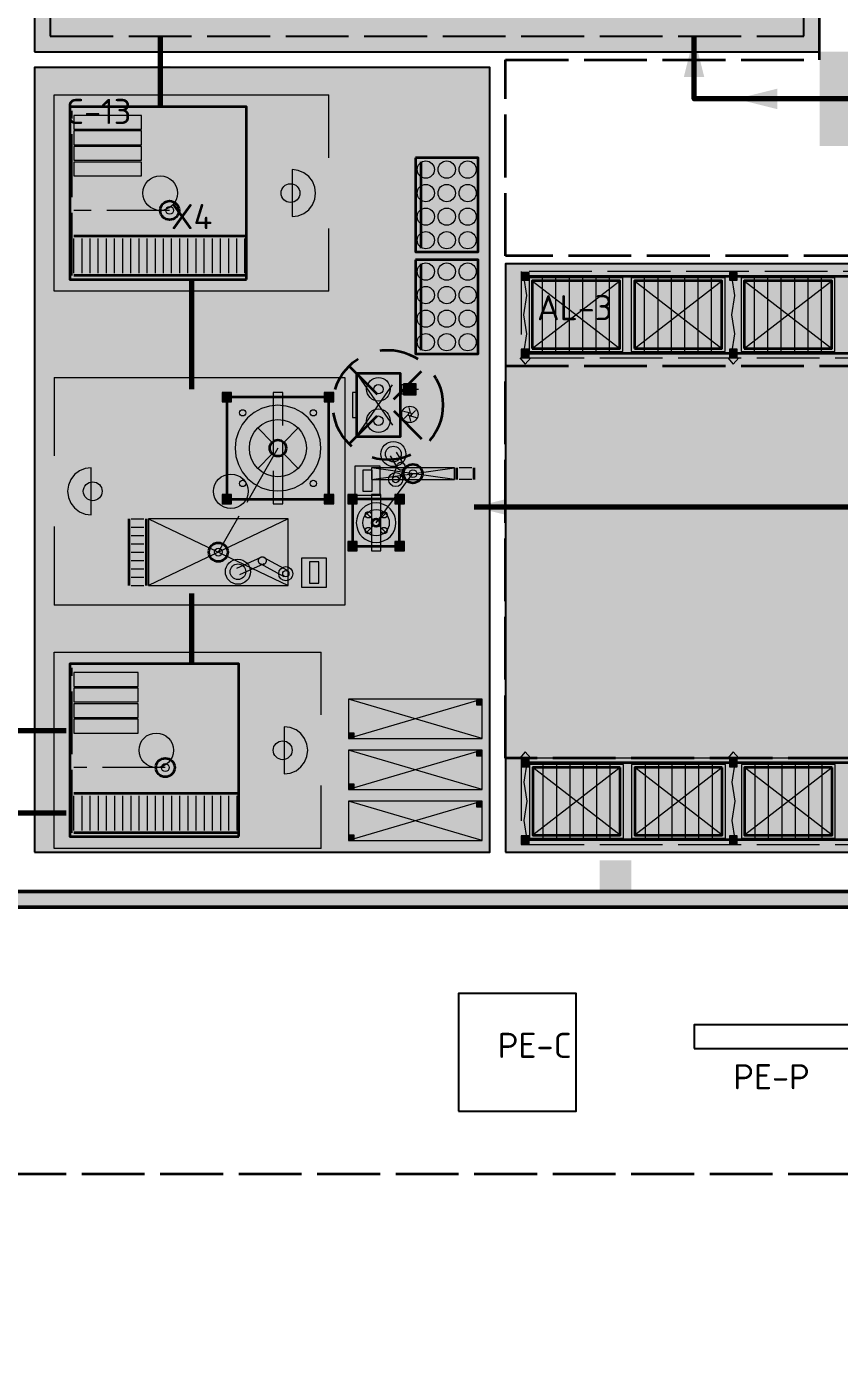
# Model space of a CAD drawing. Header units: millimetres. Extents: x 0 to 1189, y 0 to 841.
# Drawn here: x 357.5 to 409.2, y 450.9 to 536.1 of the extents above; entities that cross this region are included whole.
import ezdxf
from ezdxf.enums import TextEntityAlignment as Align

# ---------------------------------------------------------------- set-up
doc = ezdxf.new("R2010")
doc.units = ezdxf.units.MM
doc.linetypes.add('FLUJO-TRAZOS', pattern=[4, 2.5, -1.5])
doc.linetypes.add('IRAM-E-TRAZOS', pattern=[5, 4, -1])
for name, color, linetype, lineweight, true_color in [('A-AREA-TRABAJO', 30, 'CONTINUOUS', 13, 0xeb963c), ('A-EQUIPO', 30, 'CONTINUOUS', 35, 0xe67800), ('A-PASILLO', 2, 'IRAM-E-TRAZOS', 35, 0xd7a500), ('A-PULMON', 6, 'IRAM-E-TRAZOS', 25, 0xdc00c8), ('A-SENDA', 2, 'CONTINUOUS', 25, 0xd7a500)]:
    doc.layers.add(name, color=color, linetype=linetype, lineweight=lineweight, true_color=true_color)
for name, color, linetype, lineweight in [('A-COLUMNA', 7, 'CONTINUOUS', 50), ('A-EQUIPO-FINO', 8, 'CONTINUOUS', 13), ('A-EQUIPO-OCULTO', 8, 'IRAM-E-TRAZOS', 13), ('A-EQUIPO-RELLENO', 9, 'CONTINUOUS', 13), ('A-EXTERIOR', 8, 'CONTINUOUS', 25), ('A-MURO', 7, 'CONTINUOUS', 50), ('A-OPERARIO', 6, 'CONTINUOUS', 18), ('A-RELLENO', 9, 'CONTINUOUS', 13), ('A-SECTOR', 1, 'CONTINUOUS', 25), ('A-SECTOR-TXT', 1, 'CONTINUOUS', 25), ('A-SEGURIDAD', 1, 'IRAM-E-TRAZOS', 18), ('A-TEXTO', 7, 'CONTINUOUS', 18), ('F-EFL-GAS', 4, 'FLUJO-TRAZOS', 35), ('F-MP', 5, 'CONTINUOUS', 70), ('F-SE', 30, 'CONTINUOUS', 70)]:
    doc.layers.add(name, color=color, linetype=linetype, lineweight=lineweight)
doc.styles.add('ISO3098', font='isocpeur.ttf')

msp = doc.modelspace()

# ---------------------------------------------------------------- hatches: boundary and pattern name
at = {"layer": 'A-COLUMNA', "true_color": 0x000000}
h = msp.add_hatch(color=7, dxfattribs=at)
h.dxf.hatch_style = 1
h.paths.add_polyline_path([(394, 481), (396, 481), (396, 483), (394, 483)])
at = {"layer": 'A-EQUIPO-RELLENO', "true_color": 0xeedec0}
h = msp.add_hatch(color=7, dxfattribs=at)
h.dxf.hatch_style = 1
h.paths.add_polyline_path([(371.5, 520), (371.5, 531), (360.25, 531), (360.25, 520)])
at = {"layer": 'A-EQUIPO-RELLENO', "true_color": 0xecece4}
h = msp.add_hatch(color=7, dxfattribs=at)
h.dxf.hatch_style = 1
h.paths.add_polyline_path([(382.25, 527.75), (382.25, 521.75), (386.25, 521.75), (386.25, 527.75)])
at = {"layer": 'A-EQUIPO-RELLENO', "true_color": 0x96b4d2}
h = msp.add_hatch(color=7, dxfattribs=at)
h.dxf.hatch_style = 1
h.paths.add_polyline_path([(382.917, 526.45), (383.059, 526.469), (383.192, 526.524), (383.306, 526.611), (383.393, 526.725), (383.448, 526.858), (383.467, 527), (383.448, 527.142), (383.393, 527.275), (383.306, 527.389), (383.192, 527.476), (383.059, 527.531), (382.917, 527.55), (382.774, 527.531), (382.642, 527.476), (382.528, 527.389), (382.44, 527.275), (382.385, 527.142), (382.367, 527), (382.385, 526.858), (382.44, 526.725), (382.528, 526.611), (382.642, 526.524), (382.774, 526.469)])
h = msp.add_hatch(color=7, dxfattribs=at)
h.dxf.hatch_style = 1
h.paths.add_polyline_path([(384.25, 526.45), (384.392, 526.469), (384.525, 526.524), (384.639, 526.611), (384.726, 526.725), (384.781, 526.858), (384.8, 527), (384.781, 527.142), (384.726, 527.275), (384.639, 527.389), (384.525, 527.476), (384.392, 527.531), (384.25, 527.55), (384.108, 527.531), (383.975, 527.476), (383.861, 527.389), (383.774, 527.275), (383.719, 527.142), (383.7, 527), (383.719, 526.858), (383.774, 526.725), (383.861, 526.611), (383.975, 526.524), (384.108, 526.469)])
h = msp.add_hatch(color=7, dxfattribs=at)
h.dxf.hatch_style = 1
h.paths.add_polyline_path([(385.583, 526.45), (385.726, 526.469), (385.858, 526.524), (385.972, 526.611), (386.06, 526.725), (386.115, 526.858), (386.133, 527), (386.115, 527.142), (386.06, 527.275), (385.972, 527.389), (385.858, 527.476), (385.726, 527.531), (385.583, 527.55), (385.441, 527.531), (385.308, 527.476), (385.194, 527.389), (385.107, 527.275), (385.052, 527.142), (385.033, 527), (385.052, 526.858), (385.107, 526.725), (385.194, 526.611), (385.308, 526.524), (385.441, 526.469)])
at = {"layer": 'A-EQUIPO-RELLENO', "true_color": 0xfae1f5}
h = msp.add_hatch(color=7, dxfattribs=at)
h.dxf.hatch_style = 1
h.paths.add_polyline_path([(374.4, 524), (374.788, 524.051), (375.15, 524.201), (375.461, 524.439), (375.699, 524.75), (375.849, 525.112), (375.9, 525.5), (375.849, 525.888), (375.699, 526.25), (375.461, 526.561), (375.15, 526.799), (374.788, 526.949), (374.4, 527), (374.4, 524)])
at = {"layer": 'A-EQUIPO-RELLENO', "true_color": 0xffffff}
h = msp.add_hatch(color=7, dxfattribs=at)
h.dxf.hatch_style = 1
h.paths.add_polyline_path([(374.3, 526.1), (374.145, 526.08), (374, 526.02), (373.876, 525.924), (373.78, 525.8), (373.72, 525.655), (373.7, 525.5), (373.72, 525.345), (373.78, 525.2), (373.876, 525.076), (374, 524.98), (374.145, 524.92), (374.3, 524.9), (374.455, 524.92), (374.6, 524.98), (374.724, 525.076), (374.82, 525.2), (374.88, 525.345), (374.9, 525.5), (374.88, 525.655), (374.82, 525.8), (374.724, 525.924), (374.6, 526.02), (374.455, 526.08)])
at = {"layer": 'A-EQUIPO-RELLENO', "true_color": 0x96b4d2}
h = msp.add_hatch(color=7, dxfattribs=at)
h.dxf.hatch_style = 1
h.paths.add_polyline_path([(382.917, 524.95), (383.059, 524.969), (383.192, 525.024), (383.306, 525.111), (383.393, 525.225), (383.448, 525.358), (383.467, 525.5), (383.448, 525.642), (383.393, 525.775), (383.306, 525.889), (383.192, 525.976), (383.059, 526.031), (382.917, 526.05), (382.774, 526.031), (382.642, 525.976), (382.528, 525.889), (382.44, 525.775), (382.385, 525.642), (382.367, 525.5), (382.385, 525.358), (382.44, 525.225), (382.528, 525.111), (382.642, 525.024), (382.774, 524.969)])
h = msp.add_hatch(color=7, dxfattribs=at)
h.dxf.hatch_style = 1
h.paths.add_polyline_path([(384.25, 524.95), (384.392, 524.969), (384.525, 525.024), (384.639, 525.111), (384.726, 525.225), (384.781, 525.358), (384.8, 525.5), (384.781, 525.642), (384.726, 525.775), (384.639, 525.889), (384.525, 525.976), (384.392, 526.031), (384.25, 526.05), (384.108, 526.031), (383.975, 525.976), (383.861, 525.889), (383.774, 525.775), (383.719, 525.642), (383.7, 525.5), (383.719, 525.358), (383.774, 525.225), (383.861, 525.111), (383.975, 525.024), (384.108, 524.969)])
h = msp.add_hatch(color=7, dxfattribs=at)
h.dxf.hatch_style = 1
h.paths.add_polyline_path([(385.583, 524.95), (385.726, 524.969), (385.858, 525.024), (385.972, 525.111), (386.06, 525.225), (386.115, 525.358), (386.133, 525.5), (386.115, 525.642), (386.06, 525.775), (385.972, 525.889), (385.858, 525.976), (385.726, 526.031), (385.583, 526.05), (385.441, 526.031), (385.308, 525.976), (385.194, 525.889), (385.107, 525.775), (385.052, 525.642), (385.033, 525.5), (385.052, 525.358), (385.107, 525.225), (385.194, 525.111), (385.308, 525.024), (385.441, 524.969)])
h = msp.add_hatch(color=7, dxfattribs=at)
h.dxf.hatch_style = 1
h.paths.add_polyline_path([(382.917, 523.45), (383.059, 523.469), (383.192, 523.524), (383.306, 523.611), (383.393, 523.725), (383.448, 523.858), (383.467, 524), (383.448, 524.142), (383.393, 524.275), (383.306, 524.389), (383.192, 524.476), (383.059, 524.531), (382.917, 524.55), (382.774, 524.531), (382.642, 524.476), (382.528, 524.389), (382.44, 524.275), (382.385, 524.142), (382.367, 524), (382.385, 523.858), (382.44, 523.725), (382.528, 523.611), (382.642, 523.524), (382.774, 523.469)])
h = msp.add_hatch(color=7, dxfattribs=at)
h.dxf.hatch_style = 1
h.paths.add_polyline_path([(384.25, 523.45), (384.392, 523.469), (384.525, 523.524), (384.639, 523.611), (384.726, 523.725), (384.781, 523.858), (384.8, 524), (384.781, 524.142), (384.726, 524.275), (384.639, 524.389), (384.525, 524.476), (384.392, 524.531), (384.25, 524.55), (384.108, 524.531), (383.975, 524.476), (383.861, 524.389), (383.774, 524.275), (383.719, 524.142), (383.7, 524), (383.719, 523.858), (383.774, 523.725), (383.861, 523.611), (383.975, 523.524), (384.108, 523.469)])
h = msp.add_hatch(color=7, dxfattribs=at)
h.dxf.hatch_style = 1
h.paths.add_polyline_path([(385.583, 523.45), (385.726, 523.469), (385.858, 523.524), (385.972, 523.611), (386.06, 523.725), (386.115, 523.858), (386.133, 524), (386.115, 524.142), (386.06, 524.275), (385.972, 524.389), (385.858, 524.476), (385.726, 524.531), (385.583, 524.55), (385.441, 524.531), (385.308, 524.476), (385.194, 524.389), (385.107, 524.275), (385.052, 524.142), (385.033, 524), (385.052, 523.858), (385.107, 523.725), (385.194, 523.611), (385.308, 523.524), (385.441, 523.469)])
at = {"layer": 'A-EQUIPO-RELLENO', "true_color": 0xeeeeee}
h = msp.add_hatch(color=7, dxfattribs=at)
h.dxf.hatch_style = 1
h.paths.add_polyline_path([(371.4, 520.25), (371.4, 522.75), (360.5, 522.75), (360.5, 520.25)])
at = {"layer": 'A-EQUIPO-RELLENO', "true_color": 0x96b4d2}
h = msp.add_hatch(color=7, dxfattribs=at)
h.dxf.hatch_style = 1
h.paths.add_polyline_path([(382.917, 521.95), (383.059, 521.969), (383.192, 522.024), (383.306, 522.111), (383.393, 522.225), (383.448, 522.358), (383.467, 522.5), (383.448, 522.642), (383.393, 522.775), (383.306, 522.889), (383.192, 522.976), (383.059, 523.031), (382.917, 523.05), (382.774, 523.031), (382.642, 522.976), (382.528, 522.889), (382.44, 522.775), (382.385, 522.642), (382.367, 522.5), (382.385, 522.358), (382.44, 522.225), (382.528, 522.111), (382.642, 522.024), (382.774, 521.969)])
h = msp.add_hatch(color=7, dxfattribs=at)
h.dxf.hatch_style = 1
h.paths.add_polyline_path([(384.25, 521.95), (384.392, 521.969), (384.525, 522.024), (384.639, 522.111), (384.726, 522.225), (384.781, 522.358), (384.8, 522.5), (384.781, 522.642), (384.726, 522.775), (384.639, 522.889), (384.525, 522.976), (384.392, 523.031), (384.25, 523.05), (384.108, 523.031), (383.975, 522.976), (383.861, 522.889), (383.774, 522.775), (383.719, 522.642), (383.7, 522.5), (383.719, 522.358), (383.774, 522.225), (383.861, 522.111), (383.975, 522.024), (384.108, 521.969)])
h = msp.add_hatch(color=7, dxfattribs=at)
h.dxf.hatch_style = 1
h.paths.add_polyline_path([(385.583, 521.95), (385.726, 521.969), (385.858, 522.024), (385.972, 522.111), (386.06, 522.225), (386.115, 522.358), (386.133, 522.5), (386.115, 522.642), (386.06, 522.775), (385.972, 522.889), (385.858, 522.976), (385.726, 523.031), (385.583, 523.05), (385.441, 523.031), (385.308, 522.976), (385.194, 522.889), (385.107, 522.775), (385.052, 522.642), (385.033, 522.5), (385.052, 522.358), (385.107, 522.225), (385.194, 522.111), (385.308, 522.024), (385.441, 521.969)])
at = {"layer": 'A-EQUIPO-RELLENO', "true_color": 0xecece4}
h = msp.add_hatch(color=7, dxfattribs=at)
h.dxf.hatch_style = 1
h.paths.add_polyline_path([(382.25, 521.25), (382.25, 515.25), (386.25, 515.25), (386.25, 521.25)])
at = {"layer": 'A-EQUIPO-RELLENO', "true_color": 0x96b4d2}
h = msp.add_hatch(color=7, dxfattribs=at)
h.dxf.hatch_style = 1
h.paths.add_polyline_path([(382.917, 519.95), (383.059, 519.969), (383.192, 520.024), (383.306, 520.111), (383.393, 520.225), (383.448, 520.358), (383.467, 520.5), (383.448, 520.642), (383.393, 520.775), (383.306, 520.889), (383.192, 520.976), (383.059, 521.031), (382.917, 521.05), (382.774, 521.031), (382.642, 520.976), (382.528, 520.889), (382.44, 520.775), (382.385, 520.642), (382.367, 520.5), (382.385, 520.358), (382.44, 520.225), (382.528, 520.111), (382.642, 520.024), (382.774, 519.969)])
h = msp.add_hatch(color=7, dxfattribs=at)
h.dxf.hatch_style = 1
h.paths.add_polyline_path([(384.25, 519.95), (384.392, 519.969), (384.525, 520.024), (384.639, 520.111), (384.726, 520.225), (384.781, 520.358), (384.8, 520.5), (384.781, 520.642), (384.726, 520.775), (384.639, 520.889), (384.525, 520.976), (384.392, 521.031), (384.25, 521.05), (384.108, 521.031), (383.975, 520.976), (383.861, 520.889), (383.774, 520.775), (383.719, 520.642), (383.7, 520.5), (383.719, 520.358), (383.774, 520.225), (383.861, 520.111), (383.975, 520.024), (384.108, 519.969)])
h = msp.add_hatch(color=7, dxfattribs=at)
h.dxf.hatch_style = 1
h.paths.add_polyline_path([(385.583, 519.95), (385.726, 519.969), (385.858, 520.024), (385.972, 520.111), (386.06, 520.225), (386.115, 520.358), (386.133, 520.5), (386.115, 520.642), (386.06, 520.775), (385.972, 520.889), (385.858, 520.976), (385.726, 521.031), (385.583, 521.05), (385.441, 521.031), (385.308, 520.976), (385.194, 520.889), (385.107, 520.775), (385.052, 520.642), (385.033, 520.5), (385.052, 520.358), (385.107, 520.225), (385.194, 520.111), (385.308, 520.024), (385.441, 519.969)])
at = {"layer": 'A-EQUIPO-RELLENO', "true_color": 0x969ba0}
h = msp.add_hatch(color=7, dxfattribs=at)
h.dxf.hatch_style = 1
h.paths.add_polyline_path([(389, 519.95), (389.5, 519.95), (389.5, 520.45), (389, 520.45)])
at = {"layer": 'A-EQUIPO-RELLENO', "true_color": 0xeedec0}
h = msp.add_hatch(color=7, dxfattribs=at)
h.dxf.hatch_style = 1
h.paths.add_polyline_path([(389.5, 515.4), (395.475, 515.4), (395.475, 520.1), (389.5, 520.1)])
h = msp.add_hatch(color=7, dxfattribs=at)
h.dxf.hatch_style = 1
h.paths.add_polyline_path([(396, 515.4), (401.975, 515.4), (401.975, 520.1), (396, 520.1)])
at = {"layer": 'A-EQUIPO-RELLENO', "true_color": 0x969ba0}
h = msp.add_hatch(color=7, dxfattribs=at)
h.dxf.hatch_style = 1
h.paths.add_polyline_path([(402.25, 519.95), (402.75, 519.95), (402.75, 520.45), (402.25, 520.45)])
at = {"layer": 'A-EQUIPO-RELLENO', "true_color": 0xeedec0}
h = msp.add_hatch(color=7, dxfattribs=at)
h.dxf.hatch_style = 1
h.paths.add_polyline_path([(403, 515.4), (408.975, 515.4), (408.975, 520.1), (403, 520.1)])
at = {"layer": 'A-EQUIPO-RELLENO', "true_color": 0x96b4d2}
h = msp.add_hatch(color=7, dxfattribs=at)
h.dxf.hatch_style = 1
h.paths.add_polyline_path([(382.917, 518.45), (383.059, 518.469), (383.192, 518.524), (383.306, 518.611), (383.393, 518.725), (383.448, 518.858), (383.467, 519), (383.448, 519.142), (383.393, 519.275), (383.306, 519.389), (383.192, 519.476), (383.059, 519.531), (382.917, 519.55), (382.774, 519.531), (382.642, 519.476), (382.528, 519.389), (382.44, 519.275), (382.385, 519.142), (382.367, 519), (382.385, 518.858), (382.44, 518.725), (382.528, 518.611), (382.642, 518.524), (382.774, 518.469)])
h = msp.add_hatch(color=7, dxfattribs=at)
h.dxf.hatch_style = 1
h.paths.add_polyline_path([(384.25, 518.45), (384.392, 518.469), (384.525, 518.524), (384.639, 518.611), (384.726, 518.725), (384.781, 518.858), (384.8, 519), (384.781, 519.142), (384.726, 519.275), (384.639, 519.389), (384.525, 519.476), (384.392, 519.531), (384.25, 519.55), (384.108, 519.531), (383.975, 519.476), (383.861, 519.389), (383.774, 519.275), (383.719, 519.142), (383.7, 519), (383.719, 518.858), (383.774, 518.725), (383.861, 518.611), (383.975, 518.524), (384.108, 518.469)])
h = msp.add_hatch(color=7, dxfattribs=at)
h.dxf.hatch_style = 1
h.paths.add_polyline_path([(385.583, 518.45), (385.726, 518.469), (385.858, 518.524), (385.972, 518.611), (386.06, 518.725), (386.115, 518.858), (386.133, 519), (386.115, 519.142), (386.06, 519.275), (385.972, 519.389), (385.858, 519.476), (385.726, 519.531), (385.583, 519.55), (385.441, 519.531), (385.308, 519.476), (385.194, 519.389), (385.107, 519.275), (385.052, 519.142), (385.033, 519), (385.052, 518.858), (385.107, 518.725), (385.194, 518.611), (385.308, 518.524), (385.441, 518.469)])
h = msp.add_hatch(color=7, dxfattribs=at)
h.dxf.hatch_style = 1
h.paths.add_polyline_path([(382.917, 516.95), (383.059, 516.969), (383.192, 517.024), (383.306, 517.111), (383.393, 517.225), (383.448, 517.358), (383.467, 517.5), (383.448, 517.642), (383.393, 517.775), (383.306, 517.889), (383.192, 517.976), (383.059, 518.031), (382.917, 518.05), (382.774, 518.031), (382.642, 517.976), (382.528, 517.889), (382.44, 517.775), (382.385, 517.642), (382.367, 517.5), (382.385, 517.358), (382.44, 517.225), (382.528, 517.111), (382.642, 517.024), (382.774, 516.969)])
h = msp.add_hatch(color=7, dxfattribs=at)
h.dxf.hatch_style = 1
h.paths.add_polyline_path([(384.25, 516.95), (384.392, 516.969), (384.525, 517.024), (384.639, 517.111), (384.726, 517.225), (384.781, 517.358), (384.8, 517.5), (384.781, 517.642), (384.726, 517.775), (384.639, 517.889), (384.525, 517.976), (384.392, 518.031), (384.25, 518.05), (384.108, 518.031), (383.975, 517.976), (383.861, 517.889), (383.774, 517.775), (383.719, 517.642), (383.7, 517.5), (383.719, 517.358), (383.774, 517.225), (383.861, 517.111), (383.975, 517.024), (384.108, 516.969)])
h = msp.add_hatch(color=7, dxfattribs=at)
h.dxf.hatch_style = 1
h.paths.add_polyline_path([(385.583, 516.95), (385.726, 516.969), (385.858, 517.024), (385.972, 517.111), (386.06, 517.225), (386.115, 517.358), (386.133, 517.5), (386.115, 517.642), (386.06, 517.775), (385.972, 517.889), (385.858, 517.976), (385.726, 518.031), (385.583, 518.05), (385.441, 518.031), (385.308, 517.976), (385.194, 517.889), (385.107, 517.775), (385.052, 517.642), (385.033, 517.5), (385.052, 517.358), (385.107, 517.225), (385.194, 517.111), (385.308, 517.024), (385.441, 516.969)])
h = msp.add_hatch(color=7, dxfattribs=at)
h.dxf.hatch_style = 1
h.paths.add_polyline_path([(382.917, 515.45), (383.059, 515.469), (383.192, 515.524), (383.306, 515.611), (383.393, 515.725), (383.448, 515.858), (383.467, 516), (383.448, 516.142), (383.393, 516.275), (383.306, 516.389), (383.192, 516.476), (383.059, 516.531), (382.917, 516.55), (382.774, 516.531), (382.642, 516.476), (382.528, 516.389), (382.44, 516.275), (382.385, 516.142), (382.367, 516), (382.385, 515.858), (382.44, 515.725), (382.528, 515.611), (382.642, 515.524), (382.774, 515.469)])
h = msp.add_hatch(color=7, dxfattribs=at)
h.dxf.hatch_style = 1
h.paths.add_polyline_path([(384.25, 515.45), (384.392, 515.469), (384.525, 515.524), (384.639, 515.611), (384.726, 515.725), (384.781, 515.858), (384.8, 516), (384.781, 516.142), (384.726, 516.275), (384.639, 516.389), (384.525, 516.476), (384.392, 516.531), (384.25, 516.55), (384.108, 516.531), (383.975, 516.476), (383.861, 516.389), (383.774, 516.275), (383.719, 516.142), (383.7, 516), (383.719, 515.858), (383.774, 515.725), (383.861, 515.611), (383.975, 515.524), (384.108, 515.469)])
h = msp.add_hatch(color=7, dxfattribs=at)
h.dxf.hatch_style = 1
h.paths.add_polyline_path([(385.583, 515.45), (385.726, 515.469), (385.858, 515.524), (385.972, 515.611), (386.06, 515.725), (386.115, 515.858), (386.133, 516), (386.115, 516.142), (386.06, 516.275), (385.972, 516.389), (385.858, 516.476), (385.726, 516.531), (385.583, 516.55), (385.441, 516.531), (385.308, 516.476), (385.194, 516.389), (385.107, 516.275), (385.052, 516.142), (385.033, 516), (385.052, 515.858), (385.107, 515.725), (385.194, 515.611), (385.308, 515.524), (385.441, 515.469)])
at = {"layer": 'A-EQUIPO-RELLENO', "true_color": 0x969ba0}
h = msp.add_hatch(color=7, dxfattribs=at)
h.dxf.hatch_style = 1
h.paths.add_polyline_path([(389, 515.05), (389.5, 515.05), (389.5, 515.55), (389, 515.55)])
h = msp.add_hatch(color=7, dxfattribs=at)
h.dxf.hatch_style = 1
h.paths.add_polyline_path([(402.25, 515.05), (402.75, 515.05), (402.75, 515.55), (402.25, 515.55)])
at = {"layer": 'A-EQUIPO-RELLENO', "true_color": 0xeeeeee}
h = msp.add_hatch(color=7, dxfattribs=at)
h.dxf.hatch_style = 1
h.paths.add_polyline_path([(378.5, 510), (381.3, 510), (381.3, 514), (378.5, 514)])
at = {"layer": 'A-EQUIPO-RELLENO', "true_color": 0xcdd0d4}
h = msp.add_hatch(color=7, dxfattribs=at)
h.dxf.hatch_style = 1
h.paths.add_polyline_path([(381.5, 512.65), (382.3, 512.65), (382.3, 513.35), (381.5, 513.35)])
at = {"layer": 'A-EQUIPO-RELLENO', "true_color": 0x969ba0}
h = msp.add_hatch(color=7, dxfattribs=at)
h.dxf.hatch_style = 1
h.paths.add_polyline_path([(369.95, 512.8), (369.95, 512.2), (370.55, 512.2), (370.55, 512.8)])
at = {"layer": 'A-EQUIPO-RELLENO', "true_color": 0xfaeec8}
h = msp.add_hatch(color=7, dxfattribs=at)
h.dxf.hatch_style = 1
h.paths.add_polyline_path([(370.25, 512.5), (370.25, 506), (376.75, 506), (376.75, 512.5)])
at = {"layer": 'A-EQUIPO-RELLENO', "true_color": 0x969ba0}
h = msp.add_hatch(color=7, dxfattribs=at)
h.dxf.hatch_style = 1
h.paths.add_polyline_path([(376.45, 512.8), (376.45, 512.2), (377.05, 512.2), (377.05, 512.8)])
at = {"layer": 'A-EQUIPO-RELLENO', "true_color": 0xf0c83c}
h = msp.add_hatch(color=7, dxfattribs=at)
h.dxf.hatch_style = 1
h.paths.add_polyline_path([(378.25, 511.2), (378.5, 511.2), (378.5, 512.8), (378.25, 512.8)])
at = {"layer": 'A-EQUIPO-RELLENO', "true_color": 0xfae1f5}
h = msp.add_hatch(color=7, dxfattribs=at)
h.dxf.hatch_style = 1
h.paths.add_polyline_path([(361.6, 508), (361.212, 507.949), (360.85, 507.799), (360.539, 507.561), (360.301, 507.25), (360.151, 506.888), (360.1, 506.5), (360.151, 506.112), (360.301, 505.75), (360.539, 505.439), (360.85, 505.201), (361.212, 505.051), (361.6, 505), (361.6, 508)])
at = {"layer": 'A-EQUIPO-RELLENO', "true_color": 0xcdd0d4}
h = msp.add_hatch(color=7, dxfattribs=at)
h.dxf.hatch_style = 1
h.paths.add_polyline_path([(380, 506.25), (380, 508.1), (378.4, 508.1), (378.4, 506.25)])
at = {"layer": 'A-EQUIPO-RELLENO', "true_color": 0xeeeeee}
h = msp.add_hatch(color=7, dxfattribs=at)
h.dxf.hatch_style = 1
h.paths.add_polyline_path([(384.75, 507.25), (384.75, 508), (379.45, 508), (379.45, 507.25)])
h = msp.add_hatch(color=7, dxfattribs=at)
h.dxf.hatch_style = 1
h.paths.add_polyline_path([(386, 507.25), (386, 508), (384.9, 508), (384.9, 507.25)])
at = {"layer": 'A-EQUIPO-RELLENO', "true_color": 0xffffff}
h = msp.add_hatch(color=7, dxfattribs=at)
h.dxf.hatch_style = 1
h.paths.add_polyline_path([(361.7, 505.9), (361.855, 505.92), (362, 505.98), (362.124, 506.076), (362.22, 506.2), (362.28, 506.345), (362.3, 506.5), (362.28, 506.655), (362.22, 506.8), (362.124, 506.924), (362, 507.02), (361.855, 507.08), (361.7, 507.1), (361.545, 507.08), (361.4, 507.02), (361.276, 506.924), (361.18, 506.8), (361.12, 506.655), (361.1, 506.5), (361.12, 506.345), (361.18, 506.2), (361.276, 506.076), (361.4, 505.98), (361.545, 505.92)])
at = {"layer": 'A-EQUIPO-RELLENO', "true_color": 0x969ba0}
h = msp.add_hatch(color=7, dxfattribs=at)
h.dxf.hatch_style = 1
h.paths.add_polyline_path([(369.95, 506.3), (369.95, 505.7), (370.55, 505.7), (370.55, 506.3)])
h = msp.add_hatch(color=7, dxfattribs=at)
h.dxf.hatch_style = 1
h.paths.add_polyline_path([(376.45, 506.3), (376.45, 505.7), (377.05, 505.7), (377.05, 506.3)])
h = msp.add_hatch(color=7, dxfattribs=at)
h.dxf.hatch_style = 1
h.paths.add_polyline_path([(378.55, 505.7), (378.55, 506.3), (377.95, 506.3), (377.95, 505.7)])
h = msp.add_hatch(color=7, dxfattribs=at)
h.dxf.hatch_style = 1
h.paths.add_polyline_path([(381.55, 505.7), (381.55, 506.3), (380.95, 506.3), (380.95, 505.7)])
at = {"layer": 'A-EQUIPO-RELLENO', "true_color": 0xfaeec8}
h = msp.add_hatch(color=7, dxfattribs=at)
h.dxf.hatch_style = 1
h.paths.add_polyline_path([(381.25, 503), (381.25, 506), (378.25, 506), (378.25, 503)])
at = {"layer": 'A-EQUIPO-RELLENO', "true_color": 0xeeeeee}
h = msp.add_hatch(color=7, dxfattribs=at)
h.dxf.hatch_style = 1
h.paths.add_polyline_path([(364, 504.75), (364, 500.5), (365.1, 500.5), (365.1, 504.75)])
h = msp.add_hatch(color=7, dxfattribs=at)
h.dxf.hatch_style = 1
h.paths.add_polyline_path([(365.25, 504.75), (365.25, 500.5), (374.15, 500.5), (374.15, 504.75)])
at = {"layer": 'A-EQUIPO-RELLENO', "true_color": 0x969ba0}
h = msp.add_hatch(color=7, dxfattribs=at)
h.dxf.hatch_style = 1
h.paths.add_polyline_path([(378.55, 502.7), (378.55, 503.3), (377.95, 503.3), (377.95, 502.7)])
h = msp.add_hatch(color=7, dxfattribs=at)
h.dxf.hatch_style = 1
h.paths.add_polyline_path([(381.55, 502.7), (381.55, 503.3), (380.95, 503.3), (380.95, 502.7)])
at = {"layer": 'A-EQUIPO-RELLENO', "true_color": 0xcdd0d4}
h = msp.add_hatch(color=7, dxfattribs=at)
h.dxf.hatch_style = 1
h.paths.add_polyline_path([(375, 502.25), (375, 500.4), (376.6, 500.4), (376.6, 502.25)])
at = {"layer": 'A-EQUIPO-RELLENO', "true_color": 0xeedec0}
h = msp.add_hatch(color=7, dxfattribs=at)
h.dxf.hatch_style = 1
h.paths.add_polyline_path([(371, 484.5), (371, 495.5), (360.25, 495.5), (360.25, 484.5)])
at = {"layer": 'A-EQUIPO-RELLENO', "true_color": 0xeeeeee}
h = msp.add_hatch(color=7, dxfattribs=at)
h.dxf.hatch_style = 1
h.paths.add_polyline_path([(386.5, 493.25), (378, 493.25), (378, 490.75), (386.5, 490.75)])
at = {"layer": 'A-EQUIPO-RELLENO', "true_color": 0x969ba0}
h = msp.add_hatch(color=7, dxfattribs=at)
h.dxf.hatch_style = 1
h.paths.add_polyline_path([(386.45, 493.2), (386.15, 493.2), (386.15, 492.9), (386.45, 492.9)])
at = {"layer": 'A-EQUIPO-RELLENO', "true_color": 0xfae1f5}
h = msp.add_hatch(color=7, dxfattribs=at)
h.dxf.hatch_style = 1
h.paths.add_polyline_path([(373.9, 488.5), (374.288, 488.551), (374.65, 488.701), (374.961, 488.939), (375.199, 489.25), (375.349, 489.612), (375.4, 490), (375.349, 490.388), (375.199, 490.75), (374.961, 491.061), (374.65, 491.299), (374.288, 491.449), (373.9, 491.5), (373.9, 488.5)])
at = {"layer": 'A-EQUIPO-RELLENO', "true_color": 0x969ba0}
h = msp.add_hatch(color=7, dxfattribs=at)
h.dxf.hatch_style = 1
h.paths.add_polyline_path([(378.35, 491.1), (378.05, 491.1), (378.05, 490.8), (378.35, 490.8)])
at = {"layer": 'A-EQUIPO-RELLENO', "true_color": 0xffffff}
h = msp.add_hatch(color=7, dxfattribs=at)
h.dxf.hatch_style = 1
h.paths.add_polyline_path([(373.8, 490.6), (373.645, 490.58), (373.5, 490.52), (373.376, 490.424), (373.28, 490.3), (373.22, 490.155), (373.2, 490), (373.22, 489.845), (373.28, 489.7), (373.376, 489.576), (373.5, 489.48), (373.645, 489.42), (373.8, 489.4), (373.955, 489.42), (374.1, 489.48), (374.224, 489.576), (374.32, 489.7), (374.38, 489.845), (374.4, 490), (374.38, 490.155), (374.32, 490.3), (374.224, 490.424), (374.1, 490.52), (373.955, 490.58)])
at = {"layer": 'A-EQUIPO-RELLENO', "true_color": 0xeeeeee}
h = msp.add_hatch(color=7, dxfattribs=at)
h.dxf.hatch_style = 1
h.paths.add_polyline_path([(386.5, 490), (378, 490), (378, 487.5), (386.5, 487.5)])
at = {"layer": 'A-EQUIPO-RELLENO', "true_color": 0x969ba0}
h = msp.add_hatch(color=7, dxfattribs=at)
h.dxf.hatch_style = 1
h.paths.add_polyline_path([(386.45, 489.95), (386.15, 489.95), (386.15, 489.65), (386.45, 489.65)])
h = msp.add_hatch(color=7, dxfattribs=at)
h.dxf.hatch_style = 1
h.paths.add_polyline_path([(389.5, 489.45), (389, 489.45), (389, 488.95), (389.5, 488.95)])
h = msp.add_hatch(color=7, dxfattribs=at)
h.dxf.hatch_style = 1
h.paths.add_polyline_path([(402.75, 489.45), (402.25, 489.45), (402.25, 488.95), (402.75, 488.95)])
at = {"layer": 'A-EQUIPO-RELLENO', "true_color": 0xeedec0}
h = msp.add_hatch(color=7, dxfattribs=at)
h.dxf.hatch_style = 1
h.paths.add_polyline_path([(395.5, 489.1), (389.525, 489.1), (389.525, 484.4), (395.5, 484.4)])
h = msp.add_hatch(color=7, dxfattribs=at)
h.dxf.hatch_style = 1
h.paths.add_polyline_path([(402, 489.1), (396.025, 489.1), (396.025, 484.4), (402, 484.4)])
h = msp.add_hatch(color=7, dxfattribs=at)
h.dxf.hatch_style = 1
h.paths.add_polyline_path([(409, 489.1), (403.025, 489.1), (403.025, 484.4), (409, 484.4)])
at = {"layer": 'A-EQUIPO-RELLENO', "true_color": 0x969ba0}
h = msp.add_hatch(color=7, dxfattribs=at)
h.dxf.hatch_style = 1
h.paths.add_polyline_path([(378.35, 487.85), (378.05, 487.85), (378.05, 487.55), (378.35, 487.55)])
at = {"layer": 'A-EQUIPO-RELLENO', "true_color": 0xeeeeee}
h = msp.add_hatch(color=7, dxfattribs=at)
h.dxf.hatch_style = 1
h.paths.add_polyline_path([(370.9, 484.75), (370.9, 487.25), (360.5, 487.25), (360.5, 484.75)])
h = msp.add_hatch(color=7, dxfattribs=at)
h.dxf.hatch_style = 1
h.paths.add_polyline_path([(386.5, 486.75), (378, 486.75), (378, 484.25), (386.5, 484.25)])
at = {"layer": 'A-EQUIPO-RELLENO', "true_color": 0x969ba0}
h = msp.add_hatch(color=7, dxfattribs=at)
h.dxf.hatch_style = 1
h.paths.add_polyline_path([(386.45, 486.7), (386.15, 486.7), (386.15, 486.4), (386.45, 486.4)])
h = msp.add_hatch(color=7, dxfattribs=at)
h.dxf.hatch_style = 1
h.paths.add_polyline_path([(378.35, 484.6), (378.05, 484.6), (378.05, 484.3), (378.35, 484.3)])
h = msp.add_hatch(color=7, dxfattribs=at)
h.dxf.hatch_style = 1
h.paths.add_polyline_path([(389.5, 484.55), (389, 484.55), (389, 484.05), (389.5, 484.05)])
h = msp.add_hatch(color=7, dxfattribs=at)
h.dxf.hatch_style = 1
h.paths.add_polyline_path([(402.75, 484.55), (402.25, 484.55), (402.25, 484.05), (402.75, 484.05)])
at = {"layer": 'A-MURO', "true_color": 0x464646}
h = msp.add_hatch(color=7, dxfattribs=at)
h.dxf.hatch_style = 1
h.paths.add_polyline_path([(313, 481), (485.75, 481), (485.75, 480), (313, 480)])
at = {"layer": 'A-RELLENO', "true_color": 0xd7eed2}
h = msp.add_hatch(color=7, dxfattribs=at)
h.dxf.hatch_style = 1
h.paths.add_polyline_path([(358, 534.5), (408, 534.5), (408, 569), (358, 569)])
h = msp.add_hatch(color=7, dxfattribs=at)
h.dxf.hatch_style = 1
h.paths.add_polyline_path([(358, 483.5), (387, 483.5), (387, 533.5), (358, 533.5)])
at = {"layer": 'A-RELLENO', "true_color": 0xc8e8c8}
h = msp.add_hatch(color=7, dxfattribs=at)
h.dxf.hatch_style = 1
h.paths.add_polyline_path([(388, 483.5), (485, 483.5), (485, 521), (388, 521)])
at = {"layer": 'A-SENDA', "true_color": 0xd7a500}
h = msp.add_hatch(color=7, dxfattribs=at)
h.dxf.hatch_style = 1
h.paths.add_polyline_path([(408, 528.5), (410, 528.5), (410, 534.5), (408, 534.5)])
h = msp.add_hatch(color=7, dxfattribs=at)
h.dxf.hatch_style = 1
h.paths.add_polyline_path([(365, 514), (367, 514), (367, 520), (365, 520)])
h = msp.add_hatch(color=7, dxfattribs=at)
h.dxf.hatch_style = 1
h.paths.add_polyline_path([(369, 514), (371, 514), (371, 520), (369, 520)])
at = {"layer": 'F-MP', "true_color": 0x0046c8}
h = msp.add_hatch(color=7, dxfattribs=at)
h.dxf.hatch_style = 1
h.paths.add_polyline_path([(386, 505.5), (388.6, 504.85), (388.6, 506.15)])
h = msp.add_hatch(color=7, dxfattribs=at)
h.dxf.hatch_style = 1
h.paths.add_polyline_path([(402.2, 505.5), (404.8, 504.85), (404.8, 506.15)])
at = {"layer": 'F-SE', "true_color": 0xeb7800}
h = msp.add_hatch(color=7, dxfattribs=at)
h.dxf.hatch_style = 1
h.paths.add_polyline_path([(400, 535.5), (399.35, 532.9), (400.65, 532.9)])
h = msp.add_hatch(color=7, dxfattribs=at)
h.dxf.hatch_style = 1
h.paths.add_polyline_path([(366, 531), (366.65, 533.6), (365.35, 533.6)])
h = msp.add_hatch(color=7, dxfattribs=at)
h.dxf.hatch_style = 1
h.paths.add_polyline_path([(402.7, 531.5), (405.3, 530.85), (405.3, 532.15)])
h = msp.add_hatch(color=7, dxfattribs=at)
h.dxf.hatch_style = 1
h.paths.add_polyline_path([(368, 513), (368.65, 515.6), (367.35, 515.6)])
h = msp.add_hatch(color=7, dxfattribs=at)
h.dxf.hatch_style = 1
h.paths.add_polyline_path([(368, 495.5), (368.65, 498.1), (367.35, 498.1)])

# ---------------------------------------------------------------- linework, layer by layer
at = {"layer": 'A-AREA-TRABAJO'}
for p, q in [((376.75, 527.75), (376.75, 531.75)), ((376.75, 519.25), (376.75, 523.25)), ((359.25, 513.75), (359.25, 508.75)), ((359.25, 504.25), (359.25, 499.25)), ((376.25, 492.25), (376.25, 496.25)), ((376.25, 483.75), (376.25, 487.75))]:
    msp.add_line(p, q, dxfattribs=at)
for points in [[(376.75, 519.25), (359.25, 519.25), (359.25, 531.75), (376.75, 531.75)], [(359.25, 513.75), (377.75, 513.75), (377.75, 499.25), (359.25, 499.25)], [(376.25, 483.75), (359.25, 483.75), (359.25, 496.25), (376.25, 496.25)]]:
    msp.add_lwpolyline(points, dxfattribs=at)
at = {"layer": 'A-EQUIPO'}
for p, q in [((382.6, 527.5), (382.6, 522)), ((371.4, 522.75), (360.5, 522.75)), ((382.6, 521), (382.6, 515.5)), ((371.4, 520.25), (360.5, 520.25)), ((389, 520.2), (483.5, 520.2)), ((389, 515.3), (483.5, 515.3)), ((384.9, 507.25), (384.9, 508)), ((386, 507.25), (386, 508)), ((364, 504.75), (364, 500.5)), ((365.1, 504.75), (365.1, 500.5)), ((483.5, 489.2), (389, 489.2)), ((370.9, 487.25), (360.5, 487.25)), ((370.9, 484.75), (360.5, 484.75)), ((483.5, 484.3), (389, 484.3))]:
    msp.add_line(p, q, dxfattribs=at)
for points in [[(371.5, 520), (371.5, 531), (360.25, 531), (360.25, 520)], [(382.25, 527.75), (382.25, 521.75), (386.25, 521.75), (386.25, 527.75)], [(382.25, 521.25), (382.25, 515.25), (386.25, 515.25), (386.25, 521.25)], [(389.7, 515.6), (395.275, 515.6), (395.275, 519.9), (389.7, 519.9)], [(396.2, 515.6), (401.775, 515.6), (401.775, 519.9), (396.2, 519.9)], [(403.2, 515.6), (408.775, 515.6), (408.775, 519.9), (403.2, 519.9)], [(378.5, 510), (381.3, 510), (381.3, 514), (378.5, 514)], [(370.25, 512.5), (370.25, 506), (376.75, 506), (376.75, 512.5)], [(381.25, 503), (381.25, 506), (378.25, 506), (378.25, 503)], [(371, 484.5), (371, 495.5), (360.25, 495.5), (360.25, 484.5)], [(395.3, 488.9), (389.725, 488.9), (389.725, 484.6), (395.3, 484.6)], [(401.8, 488.9), (396.225, 488.9), (396.225, 484.6), (401.8, 484.6)], [(408.8, 488.9), (403.225, 488.9), (403.225, 484.6), (408.8, 484.6)]]:
    msp.add_lwpolyline(points, close=True, dxfattribs=at)
for centre, radius in [((366.6, 524.4), 0.6), ((373.5, 509.25), 0.52), ((382.1, 507.625), 0.6), ((379.75, 504.5), 0.24), ((369.7, 502.625), 0.6), ((366.325, 488.9), 0.6)]:
    msp.add_circle(centre, radius, dxfattribs=at)
at = {"layer": 'A-EQUIPO-FINO'}
for p, q in [((360.5, 520.4), (360.5, 522.6)), ((361.019, 520.4), (361.019, 522.6)), ((361.538, 520.4), (361.538, 522.6)), ((362.057, 520.4), (362.057, 522.6)), ((362.576, 520.4), (362.576, 522.6)), ((363.095, 520.4), (363.095, 522.6)), ((363.614, 520.4), (363.614, 522.6)), ((364.133, 520.4), (364.133, 522.6)), ((364.652, 520.4), (364.652, 522.6)), ((365.171, 520.4), (365.171, 522.6)), ((365.69, 520.4), (365.69, 522.6)), ((366.21, 520.4), (366.21, 522.6)), ((366.729, 520.4), (366.729, 522.6)), ((367.248, 520.4), (367.248, 522.6)), ((367.767, 520.4), (367.767, 522.6)), ((368.286, 520.4), (368.286, 522.6)), ((368.805, 520.4), (368.805, 522.6)), ((369.324, 520.4), (369.324, 522.6)), ((369.843, 520.4), (369.843, 522.6)), ((370.362, 520.4), (370.362, 522.6)), ((370.881, 520.4), (370.881, 522.6)), ((371.4, 520.4), (371.4, 522.6)), ((389.7, 515.6), (395.275, 519.9)), ((389.7, 519.9), (395.275, 515.6)), ((390.354, 515.4), (390.354, 520.1)), ((391.207, 515.4), (391.207, 520.1)), ((392.061, 515.4), (392.061, 520.1)), ((392.914, 515.4), (392.914, 520.1)), ((393.768, 515.4), (393.768, 520.1)), ((394.621, 515.4), (394.621, 520.1)), ((396.2, 515.6), (401.775, 519.9)), ((396.2, 519.9), (401.775, 515.6)), ((396.854, 515.4), (396.854, 520.1)), ((397.707, 515.4), (397.707, 520.1)), ((398.561, 515.4), (398.561, 520.1)), ((399.414, 515.4), (399.414, 520.1)), ((400.268, 515.4), (400.268, 520.1)), ((401.121, 515.4), (401.121, 520.1)), ((403.2, 515.6), (408.775, 519.9)), ((403.2, 519.9), (408.775, 515.6)), ((403.854, 515.4), (403.854, 520.1)), ((404.707, 515.4), (404.707, 520.1)), ((405.561, 515.4), (405.561, 520.1)), ((406.414, 515.4), (406.414, 520.1)), ((407.268, 515.4), (407.268, 520.1)), ((408.121, 515.4), (408.121, 520.1)), ((381.676, 513.21), (382.236, 513.21)), ((381.676, 513), (382.236, 513)), ((382.3, 513), (382.444, 513)), ((381.676, 512.79), (382.236, 512.79)), ((373.132, 509.618), (372.213, 510.537)), ((373.868, 509.618), (374.787, 510.537)), ((373.132, 508.882), (372.213, 507.963)), ((373.868, 508.882), (374.787, 507.963)), ((384.75, 507.25), (379.45, 508)), ((379.45, 507.25), (384.75, 508)), ((385.85, 508), (385.05, 508)), ((385.85, 507.25), (385.05, 507.25)), ((364.15, 504.75), (364.95, 504.75)), ((365.25, 504.75), (374.15, 500.5)), ((374.15, 504.75), (365.25, 500.5)), ((379.58, 504.67), (379.156, 505.094)), ((379.92, 504.67), (380.344, 505.094)), ((364.15, 504.219), (364.95, 504.219)), ((364.15, 503.688), (364.95, 503.688)), ((379.58, 504.33), (379.156, 503.906)), ((379.92, 504.33), (380.344, 503.906)), ((364.15, 503.156), (364.95, 503.156)), ((364.15, 502.625), (364.95, 502.625)), ((364.15, 502.094), (364.95, 502.094)), ((364.15, 501.562), (364.95, 501.562)), ((364.15, 501.031), (364.95, 501.031)), ((364.15, 500.5), (364.95, 500.5)), ((386.5, 493.25), (378, 490.75)), ((386.5, 490.75), (378, 493.25)), ((386.5, 490), (378, 487.5)), ((386.5, 487.5), (378, 490)), ((395.3, 488.9), (389.725, 484.6)), ((395.3, 484.6), (389.725, 488.9)), ((390.379, 489.1), (390.379, 484.4)), ((391.232, 489.1), (391.232, 484.4)), ((392.086, 489.1), (392.086, 484.4)), ((392.939, 489.1), (392.939, 484.4)), ((393.793, 489.1), (393.793, 484.4)), ((394.646, 489.1), (394.646, 484.4)), ((401.8, 488.9), (396.225, 484.6)), ((401.8, 484.6), (396.225, 488.9)), ((396.879, 489.1), (396.879, 484.4)), ((397.732, 489.1), (397.732, 484.4)), ((398.586, 489.1), (398.586, 484.4)), ((399.439, 489.1), (399.439, 484.4)), ((400.293, 489.1), (400.293, 484.4)), ((401.146, 489.1), (401.146, 484.4)), ((408.8, 488.9), (403.225, 484.6)), ((408.8, 484.6), (403.225, 488.9)), ((403.879, 489.1), (403.879, 484.4)), ((404.732, 489.1), (404.732, 484.4)), ((405.586, 489.1), (405.586, 484.4)), ((406.439, 489.1), (406.439, 484.4)), ((407.293, 489.1), (407.293, 484.4)), ((408.146, 489.1), (408.146, 484.4)), ((360.5, 484.9), (360.5, 487.1)), ((361.02, 484.9), (361.02, 487.1)), ((361.54, 484.9), (361.54, 487.1)), ((362.06, 484.9), (362.06, 487.1)), ((362.58, 484.9), (362.58, 487.1)), ((363.1, 484.9), (363.1, 487.1)), ((363.62, 484.9), (363.62, 487.1)), ((364.14, 484.9), (364.14, 487.1)), ((364.66, 484.9), (364.66, 487.1)), ((365.18, 484.9), (365.18, 487.1)), ((365.7, 484.9), (365.7, 487.1)), ((366.22, 484.9), (366.22, 487.1)), ((366.74, 484.9), (366.74, 487.1)), ((367.26, 484.9), (367.26, 487.1)), ((367.78, 484.9), (367.78, 487.1)), ((368.3, 484.9), (368.3, 487.1)), ((368.82, 484.9), (368.82, 487.1)), ((369.34, 484.9), (369.34, 487.1)), ((369.86, 484.9), (369.86, 487.1)), ((370.38, 484.9), (370.38, 487.1)), ((370.9, 484.9), (370.9, 487.1)), ((386.5, 486.75), (378, 484.25)), ((386.5, 484.25), (378, 486.75))]:
    msp.add_line(p, q, dxfattribs=at)
for points in [[(364.8, 529.57), (364.8, 530.45), (360.5, 530.45), (360.5, 529.57)], [(364.8, 528.58), (364.8, 529.46), (360.5, 529.46), (360.5, 528.58)], [(364.8, 527.59), (364.8, 528.47), (360.5, 528.47), (360.5, 527.59)], [(364.8, 526.6), (364.8, 527.48), (360.5, 527.48), (360.5, 526.6)], [(389, 519.95), (389.5, 519.95), (389.5, 520.45), (389, 520.45)], [(389.5, 515.4), (395.475, 515.4), (395.475, 520.1), (389.5, 520.1)], [(396, 515.4), (401.975, 515.4), (401.975, 520.1), (396, 520.1)], [(402.25, 519.95), (402.75, 519.95), (402.75, 520.45), (402.25, 520.45)], [(403, 515.4), (408.975, 515.4), (408.975, 520.1), (403, 520.1)], [(389, 515.05), (389.5, 515.05), (389.5, 515.55), (389, 515.55)], [(402.25, 515.05), (402.75, 515.05), (402.75, 515.55), (402.25, 515.55)], [(381.356, 512.72), (381.5, 512.72), (381.5, 513.28), (381.356, 513.28)], [(381.5, 512.65), (382.3, 512.65), (382.3, 513.35), (381.5, 513.35)], [(381.86, 512.86), (382.06, 512.86), (382.06, 513.14), (381.86, 513.14)], [(369.95, 512.8), (369.95, 512.2), (370.55, 512.2), (370.55, 512.8)], [(376.45, 512.8), (376.45, 512.2), (377.05, 512.2), (377.05, 512.8)], [(380, 506.25), (380, 508.1), (378.4, 508.1), (378.4, 506.25)], [(384.75, 507.25), (384.75, 508), (379.45, 508), (379.45, 507.25)], [(379.5, 506.5), (379.5, 507.85), (378.9, 507.85), (378.9, 506.5)], [(369.95, 506.3), (369.95, 505.7), (370.55, 505.7), (370.55, 506.3)], [(376.45, 506.3), (376.45, 505.7), (377.05, 505.7), (377.05, 506.3)], [(378.55, 505.7), (378.55, 506.3), (377.95, 506.3), (377.95, 505.7)], [(381.55, 505.7), (381.55, 506.3), (380.95, 506.3), (380.95, 505.7)], [(365.25, 504.75), (365.25, 500.5), (374.15, 500.5), (374.15, 504.75)], [(378.55, 502.7), (378.55, 503.3), (377.95, 503.3), (377.95, 502.7)], [(381.55, 502.7), (381.55, 503.3), (380.95, 503.3), (380.95, 502.7)], [(375, 502.25), (375, 500.4), (376.6, 500.4), (376.6, 502.25)], [(375.5, 502), (375.5, 500.65), (376.1, 500.65), (376.1, 502)], [(364.6, 494.07), (364.6, 494.95), (360.5, 494.95), (360.5, 494.07)], [(364.6, 493.08), (364.6, 493.96), (360.5, 493.96), (360.5, 493.08)], [(364.6, 492.09), (364.6, 492.97), (360.5, 492.97), (360.5, 492.09)], [(386.5, 493.25), (378, 493.25), (378, 490.75), (386.5, 490.75)], [(386.45, 493.2), (386.15, 493.2), (386.15, 492.9), (386.45, 492.9)], [(364.6, 491.1), (364.6, 491.98), (360.5, 491.98), (360.5, 491.1)], [(378.35, 491.1), (378.05, 491.1), (378.05, 490.8), (378.35, 490.8)], [(386.5, 490), (378, 490), (378, 487.5), (386.5, 487.5)], [(386.45, 489.95), (386.15, 489.95), (386.15, 489.65), (386.45, 489.65)], [(389.5, 489.45), (389, 489.45), (389, 488.95), (389.5, 488.95)], [(402.75, 489.45), (402.25, 489.45), (402.25, 488.95), (402.75, 488.95)], [(395.5, 489.1), (389.525, 489.1), (389.525, 484.4), (395.5, 484.4)], [(402, 489.1), (396.025, 489.1), (396.025, 484.4), (402, 484.4)], [(409, 489.1), (403.025, 489.1), (403.025, 484.4), (409, 484.4)], [(378.35, 487.85), (378.05, 487.85), (378.05, 487.55), (378.35, 487.55)], [(386.5, 486.75), (378, 486.75), (378, 484.25), (386.5, 484.25)], [(386.45, 486.7), (386.15, 486.7), (386.15, 486.4), (386.45, 486.4)], [(378.35, 484.6), (378.05, 484.6), (378.05, 484.3), (378.35, 484.3)], [(389.5, 484.55), (389, 484.55), (389, 484.05), (389.5, 484.05)], [(402.75, 484.55), (402.25, 484.55), (402.25, 484.05), (402.75, 484.05)]]:
    msp.add_lwpolyline(points, close=True, dxfattribs=at)
for points in [[(389.15, 515.3), (389.35, 516.525), (389.15, 517.75), (389.35, 518.975), (389.15, 520.2)], [(402.4, 515.3), (402.6, 516.525), (402.4, 517.75), (402.6, 518.975), (402.4, 520.2)], [(381.848, 511.49), (381.499, 511.587)], [(381.796, 511.4), (381.538, 511.146)], [(381.848, 511.31), (381.939, 510.96)], [(381.952, 511.49), (381.861, 511.84)], [(381.952, 511.31), (382.301, 511.213)], [(382.004, 511.4), (382.262, 511.654)], [(389.35, 489.2), (389.15, 487.975), (389.35, 486.75), (389.15, 485.525), (389.35, 484.3)], [(402.6, 489.2), (402.4, 487.975), (402.6, 486.75), (402.4, 485.525), (402.6, 484.3)]]:
    msp.add_lwpolyline(points, dxfattribs=at)
for centre, radius in [((382.917, 527), 0.55), ((384.25, 527), 0.55), ((385.583, 527), 0.55), ((382.917, 525.5), 0.55), ((384.25, 525.5), 0.55), ((385.583, 525.5), 0.55), ((366.6, 524.4), 0.25), ((382.917, 524), 0.55), ((384.25, 524), 0.55), ((385.583, 524), 0.55), ((382.917, 522.5), 0.55), ((384.25, 522.5), 0.55), ((385.583, 522.5), 0.55), ((382.917, 520.5), 0.55), ((384.25, 520.5), 0.55), ((385.583, 520.5), 0.55), ((382.917, 519), 0.55), ((384.25, 519), 0.55), ((385.583, 519), 0.55), ((382.917, 517.5), 0.55), ((384.25, 517.5), 0.55), ((385.583, 517.5), 0.55), ((382.917, 516), 0.55), ((384.25, 516), 0.55), ((385.583, 516), 0.55), ((379.9, 513), 0.75), ((379.9, 513), 0.3), ((371.25, 511.5), 0.2), ((375.75, 511.5), 0.2), ((379.9, 511), 0.75), ((379.9, 511), 0.3), ((381.9, 511.4), 0.52), ((381.9, 511.4), 0.104), ((373.5, 509.25), 1.82), ((380.85, 508.875), 0.8), ((380.85, 508.875), 0.5), ((382.1, 507.625), 0.25), ((371.25, 507), 0.2), ((375.75, 507), 0.2), ((381, 507.25), 0.45), ((381, 507.25), 0.2), ((379.75, 504.5), 0.84), ((379.25, 505), 0.2), ((380.25, 505), 0.2), ((379.25, 504), 0.2), ((380.25, 504), 0.2), ((369.7, 502.625), 0.25), ((370.95, 501.375), 0.8), ((370.95, 501.375), 0.5), ((374, 501.25), 0.45), ((374, 501.25), 0.2), ((366.325, 488.9), 0.25)]:
    msp.add_circle(centre, radius, dxfattribs=at)
at = {"layer": 'A-EQUIPO-OCULTO'}
for p, q in [((360.4, 520.25), (360.4, 530.75)), ((366.6, 524.4), (360.5, 524.4)), ((378.5, 510), (381.3, 514)), ((378.5, 514), (381.3, 510)), ((373.5, 509.25), (369.7, 502.625)), ((381.14, 507.981), (380.659, 508.756)), ((381.522, 508.219), (381.041, 508.994)), ((380.79, 507.332), (381.122, 508.182)), ((381.21, 507.168), (381.541, 508.018)), ((379.75, 504.5), (382.1, 507.625)), ((372.414, 502.28), (370.858, 501.58)), ((374.109, 501.447), (372.615, 502.272)), ((372.599, 501.87), (371.042, 501.17)), ((373.891, 501.053), (372.397, 501.878)), ((360.4, 484.75), (360.4, 495.25)), ((366.325, 488.9), (360.5, 488.9))]:
    msp.add_line(p, q, dxfattribs=at)
for points in [[(389, 515), (483.5, 515), (483.5, 520.5), (389, 520.5)], [(373.2, 512.8), (373.2, 505.7), (373.8, 505.7), (373.8, 512.8)], [(373.5, 506.52), (374.033, 506.572), (374.545, 506.728), (375.017, 506.98), (375.43, 507.32), (375.77, 507.733), (376.022, 508.205), (376.178, 508.717), (376.23, 509.25), (376.178, 509.783), (376.022, 510.295), (375.77, 510.767), (375.43, 511.18), (375.017, 511.52), (374.545, 511.772), (374.033, 511.928), (373.5, 511.98), (372.967, 511.928), (372.455, 511.772), (371.983, 511.52), (371.57, 511.18), (371.23, 510.767), (370.978, 510.295), (370.822, 509.783), (370.77, 509.25), (370.822, 508.717), (370.978, 508.205), (371.23, 507.733), (371.57, 507.32), (371.983, 506.98), (372.455, 506.728), (372.967, 506.572)], [(380.05, 502.7), (380.05, 506.3), (379.45, 506.3), (379.45, 502.7)], [(379.75, 505.76), (379.504, 505.736), (379.268, 505.664), (379.05, 505.548), (378.859, 505.391), (378.702, 505.2), (378.586, 504.982), (378.514, 504.746), (378.49, 504.5), (378.514, 504.254), (378.586, 504.018), (378.702, 503.8), (378.859, 503.609), (379.05, 503.452), (379.268, 503.336), (379.504, 503.264), (379.75, 503.24), (379.996, 503.264), (380.232, 503.336), (380.45, 503.452), (380.641, 503.609), (380.798, 503.8), (380.914, 504.018), (380.986, 504.254), (381.01, 504.5), (380.986, 504.746), (380.914, 504.982), (380.798, 505.2), (380.641, 505.391), (380.45, 505.548), (380.232, 505.664), (379.996, 505.736)], [(483.5, 489.5), (389, 489.5), (389, 484), (483.5, 484)]]:
    msp.add_lwpolyline(points, close=True, dxfattribs=at)
for centre in [(381.331, 508.1), (372.506, 502.075)]:
    msp.add_circle(centre, 0.25, dxfattribs=at)
at = {"layer": 'A-EXTERIOR'}
for points in [[(255, 439), (435, 439), (435, 480), (255, 480)], [(385, 467), (392.5, 467), (392.5, 474.5), (385, 474.5)], [(400, 471), (410, 471), (410, 472.5), (400, 472.5)]]:
    msp.add_lwpolyline(points, close=True, dxfattribs=at)
at = {"layer": 'A-MURO'}
msp.add_lwpolyline([(313, 481), (485.75, 481), (485.75, 480), (313, 480)], close=True, dxfattribs=at)
at = {"layer": 'A-OPERARIO'}
for points in [[(374.4, 524), (374.788, 524.051), (375.15, 524.201), (375.461, 524.439), (375.699, 524.75), (375.849, 525.112), (375.9, 525.5), (375.849, 525.888), (375.699, 526.25), (375.461, 526.561), (375.15, 526.799), (374.788, 526.949), (374.4, 527)], [(361.6, 508), (361.212, 507.949), (360.85, 507.799), (360.539, 507.561), (360.301, 507.25), (360.151, 506.888), (360.1, 506.5), (360.151, 506.112), (360.301, 505.75), (360.539, 505.439), (360.85, 505.201), (361.212, 505.051), (361.6, 505)], [(373.9, 488.5), (374.288, 488.551), (374.65, 488.701), (374.961, 488.939), (375.199, 489.25), (375.349, 489.612), (375.4, 490), (375.349, 490.388), (375.199, 490.75), (374.961, 491.061), (374.65, 491.299), (374.288, 491.449), (373.9, 491.5)]]:
    msp.add_lwpolyline(points, close=True, dxfattribs=at)
for centre in [(374.3, 525.5), (361.7, 506.5), (373.8, 490)]:
    msp.add_circle(centre, 0.6, dxfattribs=at)
at = {"layer": 'A-PASILLO'}
for p, q in [((408, 534), (408, 569.5)), ((388, 521.5), (388, 534)), ((388, 534), (408, 534)), ((446, 521.5), (388, 521.5)), ((388, 489.5), (388, 514.5)), ((388, 514.5), (485, 514.5)), ((485, 489.5), (388, 489.5))]:
    msp.add_line(p, q, dxfattribs=at)
msp.add_lwpolyline([(270, 443), (420, 443), (420, 463), (270, 463), (270, 443)], dxfattribs=at)
at = {"layer": 'A-PULMON'}
msp.add_lwpolyline([(359, 535.5), (407, 535.5), (407, 568), (359, 568)], close=True, dxfattribs=at)
at = {"layer": 'A-SECTOR'}
for points in [[(358, 534.5), (408, 534.5), (408, 569), (358, 569)], [(358, 483.5), (387, 483.5), (387, 533.5), (358, 533.5)], [(388, 483.5), (485, 483.5), (485, 521), (388, 521)]]:
    msp.add_lwpolyline(points, close=True, dxfattribs=at)
at = {"layer": 'A-SEGURIDAD'}
for points in [[(388.9, 515), (389.25, 514.6), (389.6, 515)], [(402.15, 515), (402.5, 514.6), (402.85, 515)], [(389.6, 489.5), (389.25, 489.9), (388.9, 489.5)], [(402.85, 489.5), (402.5, 489.9), (402.15, 489.5)]]:
    msp.add_lwpolyline(points, dxfattribs=at)
msp.add_lwpolyline([(378.25, 511.2), (378.5, 511.2), (378.5, 512.8), (378.25, 512.8)], close=True, dxfattribs=at)
at = {"layer": 'A-TEXTO'}
for centre in [(366, 525.5), (370.5, 506.5), (365.75, 490)]:
    msp.add_circle(centre, 1.1, dxfattribs=at)
at = {"layer": 'F-EFL-GAS'}
for p, q in [((378.05, 509.55), (382.95, 514.45)), ((378.05, 514.45), (382.95, 509.55))]:
    msp.add_line(p, q, dxfattribs=at)
msp.add_circle((380.5, 512), 3.5, dxfattribs=at)
at = {"layer": 'F-MP'}
msp.add_lwpolyline([(523, 505), (523, 500), (495, 500), (495, 505.5), (386, 505.5)], dxfattribs=at)
at = {"layer": 'F-SE'}
for points in [[(366, 535.5), (366, 531)], [(448, 531.5), (400, 531.5), (400, 535.5)], [(368, 520), (368, 513)], [(368, 500), (368, 495.5)], [(360, 491.25), (352.5, 491.25)], [(360, 486), (339, 486)]]:
    msp.add_lwpolyline(points, dxfattribs=at)

# ---------------------------------------------------------------- texts
at = {"layer": 'A-SECTOR-TXT', "style": 'ISO3098'}
for s, p in [('C-13', (360, 531.5)), ('AL-3', (390, 519))]:
    msp.add_text(s, height=1.6, dxfattribs=at).set_placement(p, align=Align.TOP_LEFT)
at = {"layer": 'A-TEXTO', "style": 'ISO3098'}
msp.add_text('X4', height=1.6, dxfattribs=at).set_placement((368, 524), align=Align.MIDDLE_CENTER)
for s, p in [('PE-C', (387.5, 472)), ('PE-P', (402.5, 470))]:
    msp.add_text(s, height=1.6, dxfattribs=at).set_placement(p, align=Align.TOP_LEFT)

doc.saveas('drawing.dxf')
